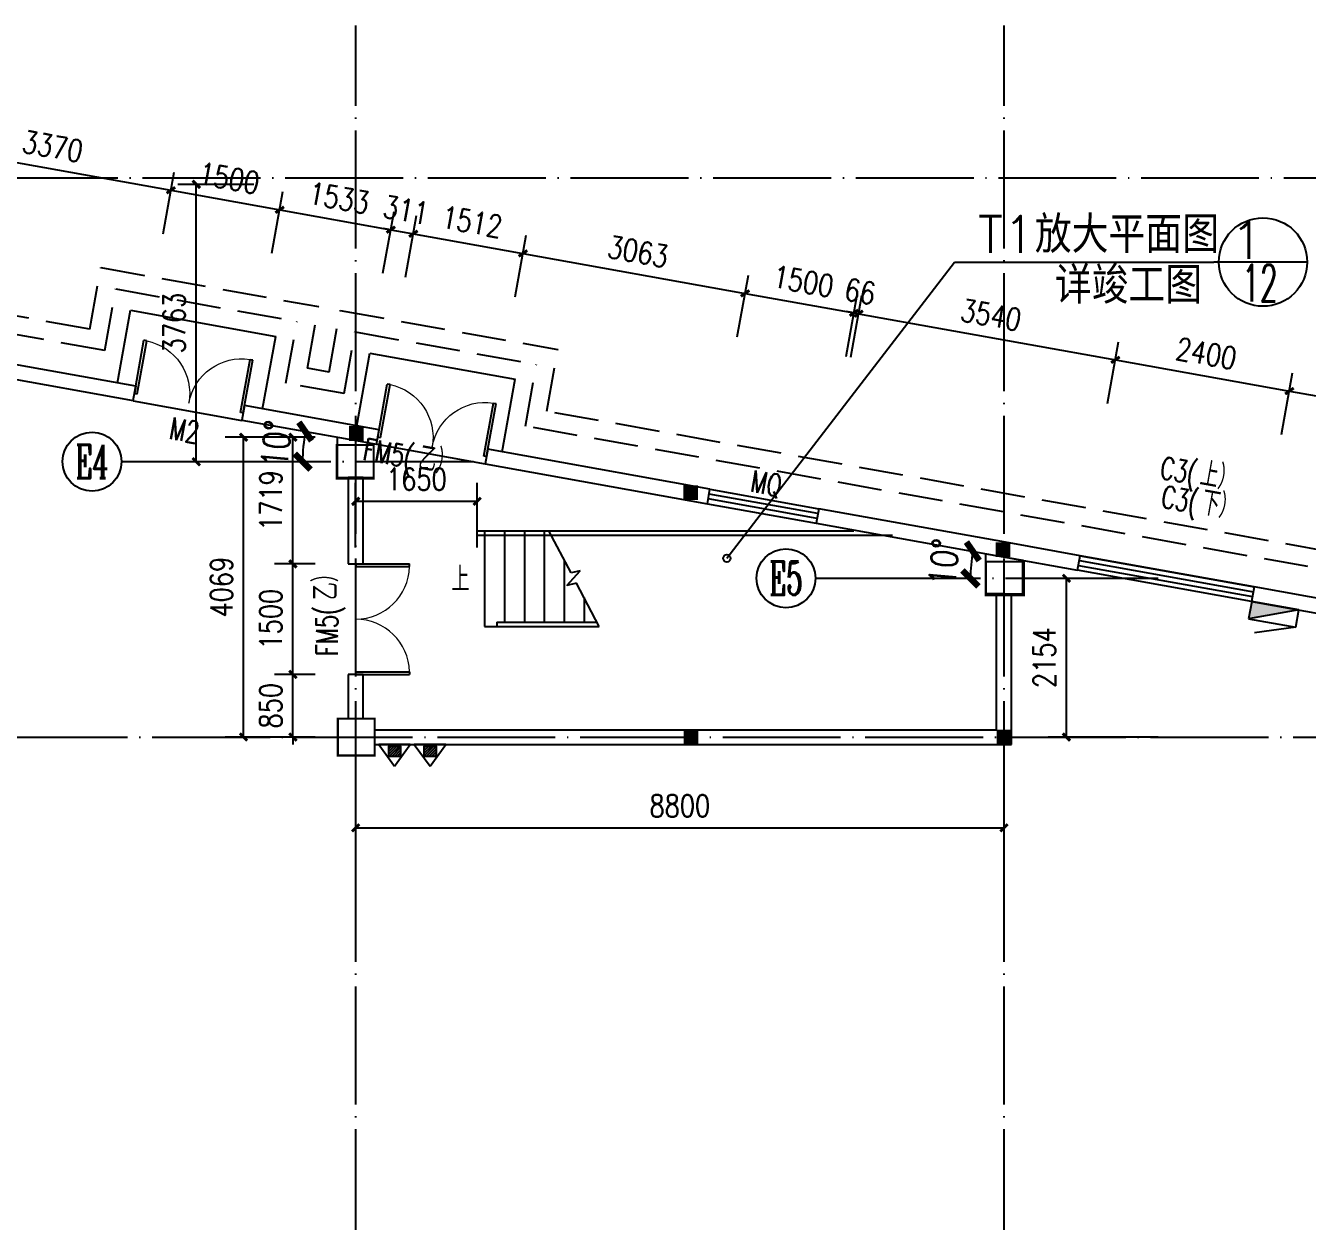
# Model space of a CAD drawing. Header units: millimetres. Extents: x 591771 to 1936534, y -622016 to 355666.
# Drawn here: x 629576 to 646974, y 264110 to 280337 of the extents above; entities that cross this region are included whole.
import ezdxf
from ezdxf.enums import TextEntityAlignment as Align

# ---------------------------------------------------------------- set-up
doc = ezdxf.new("R2010")
doc.units = ezdxf.units.MM
doc.header["$LTSCALE"] = 80
doc.linetypes.add('DASH', pattern=[0.35, 0.25, -0.1])
doc.linetypes.add('DOTE', pattern=[2.42, 2, -0.2, 0.02, -0.2])
for name, color, linetype in [('\\M+5BDA8-\\M+5B3DF\\M+5B4E7', 3, 'Continuous'), ('\\M+5BDA8-\\M+5B4B0', 4, 'Continuous'), ('\\M+5BDA8-\\M+5BCFD\\M+5CDB7', 3, 'Continuous'), ('\\M+5BDA8-\\M+5C2A5\\M+5CCDD', 2, 'Continuous'), ('\\M+5BDA8-\\M+5C3C5', 4, 'Continuous'), ('\\M+5BDA8-\\M+5C3C5\\M+5B4B0\\M+5B1E0\\M+5BAC5', 7, 'Continuous'), ('\\M+5BDA8-\\M+5C7BD-\\M+5D7A9', 31, 'Continuous'), ('\\M+5BDA8-\\M+5D6E1', 17, 'DOTE'), ('\\M+5BDA8-\\M+5D6E1-\\M+5B1EA\\M+5D7A2', 3, 'Continuous'), ('\\M+5C1A2\\M+5C3E6\\M+5CFDF\\M+5CCF51', 7, 'Continuous'), ('\\M+5C1A2\\M+5C3E6\\M+5CFDF\\M+5CCF55', 140, 'Continuous'), ('\\M+5C1A2\\M+5C3E6\\M+5CFF4\\M+5CCF53', 252, 'Continuous'), ('\\M+5C5C5\\M+5CBAE', 1, 'Continuous'), ('EQUIP_\\M+5CFFB\\M+5BBF0\\M+5CBA8', 7, 'Continuous'), ('MHQ', 2, 'Continuous'), ('PUB_TEXT', 7, 'Continuous'), ('WALL', 31, 'Continuous'), ('WINDOW_TEXT', 7, 'Continuous')]:
    doc.layers.add(name, color=color, linetype=linetype)
doc.styles.add('_HZTXT', font='txt.shx', dxfattribs={"width": 0.8, "bigfont": 'hztxt.shx'})
doc.styles.add('A-AXIS-LABEL', font='COMPLEX', dxfattribs={"bigfont": 'GBCBIG'})
doc.styles.add('A-STANDARD', font='SIMPLEX', dxfattribs={"bigfont": 'GBCBIG'})
doc.styles.add('A-WIN-LABEL', font='SIMPLEX', dxfattribs={"bigfont": 'GBCBIG'})
doc.styles.add('DIM_FONT', font='SIMPLEX.shx', dxfattribs={"width": 0.8})
doc.styles.add('ROMANS', font='ROMANS.shx', dxfattribs={"width": 0.8, "bigfont": 'hhztxt.shx'})
doc.dimstyles.new('dim1-150', dxfattribs={"dimscale": 180, "dimtxt": 2, "dimasz": 1.2, "dimexe": 1.2, "dimexo": 1.2, "dimgap": 1, "dimtad": 1, "dimdec": 0, "dimdsep": 46, "dimtxsty": 'ROMANS', "dimblk": 'ARCHTICK', "dimcen": 0, "dimadec": 0, "dimazin": 0, "dimtfac": 0.71, "dimtdec": 0, "dimtix": 1, "dimtmove": 0, "dimatfit": 3, "dimldrblk": 'ARCHTICK', "dimfxl": 0, "dimtolj": 1, "dimtzin": 0, "dimarcsym": 0})
doc.dimstyles.new('DIMN', dxfattribs={"dimtxt": 300, "dimasz": 100, "dimexe": 250, "dimexo": 300, "dimgap": 150, "dimtad": 1, "dimdec": 0, "dimzin": 0, "dimdsep": 46, "dimtxsty": 'DIM_FONT', "dimblk": 'ARCHTICK', "dimcen": 0.09, "dimclrt": 7, "dimazin": 2, "dimtfac": 1, "dimtdec": 0, "dimtix": 1, "dimtmove": 2, "dimatfit": 3, "dimldrblk": 'ARCHTICK', "dimfxl": 0, "dimtolj": 1, "dimtzin": 0, "dimarcsym": 0})

# ---------------------------------------------------------------- blocks, each defined once
blk = doc.blocks.new('_ArchTick')
at = {"color": 0, "linetype": 'ByBlock', "const_width": 0.4}
blk.add_lwpolyline([(-0.5, -0.5), (0.5, 0.5)], dxfattribs=at)
blk = doc.blocks.new('*D20')
at = {"layer": '\\M+5C1A2\\M+5C3E6\\M+5CFDF\\M+5CCF51', "color": 0, "lineweight": -2, "transparency": 16777216}
blk.add_arc((613228, 278183), 5623, 169.8236, 180, dxfattribs=at)
at = {"layer": 'Defpoints', "color": 0, "lineweight": -3, "transparency": 16777216}
for p in [(604190, 279805), (607645, 278847), (604090, 278183), (662318, 278183), (660503, 269697)]:
    blk.add_point(p, dxfattribs=at)
at = {"layer": '\\M+5C1A2\\M+5C3E6\\M+5CFDF\\M+5CCF51', "color": 0, "lineweight": -2, "transparency": 16777216, "xscale": 216, "yscale": 216, "zscale": 216}
for p, rotation in [((607694, 279176), 79.8236399644772), ((607606, 278183), 270)]:
    blk.add_blockref('_ArchTick', p, dxfattribs=dict(at, rotation=rotation))
at = {"layer": '\\M+5C1A2\\M+5C3E6\\M+5CFDF\\M+5CCF51', "color": 0, "lineweight": -2, "transparency": 16777216, "insert": (607261, 278714), "char_height": 360, "attachment_point": 5, "rotation": 84.9118, "style": 'ROMANS'}
blk.add_mtext('\\A1;10%%D', dxfattribs=at)
blk = doc.blocks.new('*D21')
at = {"layer": '\\M+5C1A2\\M+5C3E6\\M+5CFDF\\M+5CCF51', "color": 0, "lineweight": -2, "transparency": 16777216}
blk.add_arc((625444, 276252), 2447, 169.8236, 180, dxfattribs=at)
at = {"layer": 'Defpoints', "color": 0, "lineweight": -3, "transparency": 16777216}
for p in [(615238, 278084), (623015, 276541), (621561, 276252), (625444, 276252), (660507, 269958)]:
    blk.add_point(p, dxfattribs=at)
at = {"layer": '\\M+5C1A2\\M+5C3E6\\M+5CFDF\\M+5CCF51', "color": 0, "lineweight": -2, "transparency": 16777216, "xscale": 216, "yscale": 216, "zscale": 216}
for p, rotation in [((623036, 276684), 79.8236399644773), ((622998, 276252), 270)]:
    blk.add_blockref('_ArchTick', p, dxfattribs=dict(at, rotation=rotation))
at = {"layer": '\\M+5C1A2\\M+5C3E6\\M+5CFDF\\M+5CCF51', "color": 0, "lineweight": -2, "transparency": 16777216, "insert": (622640, 276502), "char_height": 360, "attachment_point": 5, "rotation": 84.9118, "style": 'ROMANS'}
blk.add_mtext('\\A1;10%%D', dxfattribs=at)
blk = doc.blocks.new('*D22')
at = {"layer": '\\M+5C1A2\\M+5C3E6\\M+5CFDF\\M+5CCF51', "color": 0, "lineweight": -2, "transparency": 16777216}
blk.add_line((633200, 274419), (633120, 274419), dxfattribs=at)
blk.add_arc((635655, 274419), 2319, 169.8236, 180, dxfattribs=at)
at = {"layer": 'Defpoints', "color": 0, "lineweight": -3, "transparency": 16777216}
for p in [(615238, 278084), (633352, 274693), (633416, 274419), (635655, 274419), (660507, 269958)]:
    blk.add_point(p, dxfattribs=at)
at = {"layer": '\\M+5C1A2\\M+5C3E6\\M+5CFDF\\M+5CCF51', "color": 0, "lineweight": -2, "transparency": 16777216, "xscale": 216, "yscale": 216, "zscale": 216}
for p, rotation in [((633372, 274829), 79.8236399644773), ((633336, 274419), 270)]:
    blk.add_blockref('_ArchTick', p, dxfattribs=dict(at, rotation=rotation))
at = {"layer": '\\M+5C1A2\\M+5C3E6\\M+5CFDF\\M+5CCF51', "color": 0, "lineweight": -2, "transparency": 16777216, "insert": (632978, 274658), "char_height": 360, "attachment_point": 5, "rotation": 84.9118, "style": 'ROMANS'}
blk.add_mtext('\\A1;10%%D', dxfattribs=at)
blk = doc.blocks.new('*D23')
at = {"layer": '\\M+5C1A2\\M+5C3E6\\M+5CFDF\\M+5CCF51', "color": 0, "lineweight": -2, "transparency": 16777216}
blk.add_arc((653265, 271258), 2329, 169.8236, 180, dxfattribs=at)
at = {"layer": 'Defpoints', "color": 0, "lineweight": -3, "transparency": 16777216}
for p in [(615238, 278084), (650952, 271533), (649917, 271258), (653265, 271258), (660507, 269958)]:
    blk.add_point(p, dxfattribs=at)
at = {"layer": '\\M+5C1A2\\M+5C3E6\\M+5CFDF\\M+5CCF51', "color": 0, "lineweight": -2, "transparency": 16777216, "xscale": 216, "yscale": 216, "zscale": 216}
for p, rotation in [((650973, 271670), 79.8236399644773), ((650936, 271258), 270)]:
    blk.add_blockref('_ArchTick', p, dxfattribs=dict(at, rotation=rotation))
at = {"layer": '\\M+5C1A2\\M+5C3E6\\M+5CFDF\\M+5CCF51', "color": 0, "lineweight": -2, "transparency": 16777216, "insert": (650578, 271497), "char_height": 360, "attachment_point": 5, "rotation": 84.9118, "style": 'ROMANS'}
blk.add_mtext('\\A1;10%%D', dxfattribs=at)
blk = doc.blocks.new('*D24')
at = {"layer": '\\M+5C1A2\\M+5C3E6\\M+5CFDF\\M+5CCF51', "color": 0, "lineweight": -2, "transparency": 16777216}
blk.add_arc((644474, 272836), 2073, 169.8236, 180, dxfattribs=at)
at = {"layer": 'Defpoints', "color": 0, "lineweight": -3, "transparency": 16777216}
for p in [(615238, 278084), (642415, 273081), (642251, 272836), (644474, 272836), (660607, 269940)]:
    blk.add_point(p, dxfattribs=at)
at = {"layer": '\\M+5C1A2\\M+5C3E6\\M+5CFDF\\M+5CCF51', "color": 0, "lineweight": -2, "transparency": 16777216, "xscale": 216, "yscale": 216, "zscale": 216}
for p, rotation in [((642433, 273203), 79.8236399644773), ((642401, 272836), 270)]:
    blk.add_blockref('_ArchTick', p, dxfattribs=dict(at, rotation=rotation))
at = {"layer": '\\M+5C1A2\\M+5C3E6\\M+5CFDF\\M+5CCF51', "color": 0, "lineweight": -2, "transparency": 16777216, "insert": (642042, 273053), "char_height": 360, "attachment_point": 5, "rotation": 84.9118, "style": 'ROMANS'}
blk.add_mtext('\\A1;10%%D', dxfattribs=at)
blk = doc.blocks.new('A$C0A5937B2')
at = {"layer": 'MHQ'}
h = blk.add_hatch(dxfattribs=at)
h.set_pattern_fill('ANSI31', color=256, scale=10, style=0)
h.set_pattern_definition([(45, (9411.13, -1370.382), (-22.45064, 22.45064), [])])
h.paths.add_polyline_path([(363, 204), (162, 204), (162, 27), (363, 27)])
for points in [[(266, 371), (0, 0), (533, 0)], [(162, 204), (363, 204), (363, 27), (162, 27)]]:
    blk.add_lwpolyline(points, close=True, dxfattribs=at)
blk = doc.blocks.new('A$C152640FC')
at = {"layer": 'MHQ', "rotation": 270}
for p in [(0, 1135), (0, 533)]:
    blk.add_blockref('A$C0A5937B2', p, dxfattribs=at)
blk = doc.blocks.new('A$C56224EAA')
at = {"layer": 'MHQ', "xscale": 0.8, "yscale": 0.8, "zscale": 0.8, "rotation": 90}
blk.add_blockref('A$C152640FC', (908, 0), dxfattribs=at)
blk = doc.blocks.new('$TWTSYS$00000508')
for p, q in [((-0.5, 0.5), (0.324, 1.224)), ((-0.5, 0.5), (-0.5, -0.5)), ((-0.5, -0.5), (0.5, 0.5)), ((0.5, 0.5), (-0.5, 0.5)), ((0.5, -0.5), (0.5, 0.5)), ((-0.5, -0.5), (0.5, -0.5))]:
    blk.add_line(p, q)
blk.add_solid([(0.5, -0.5), (0.5, 0.5), (-0.5, -0.5)])
blk = doc.blocks.new('*D186')
at = {"layer": '\\M+5BDA8-\\M+5B3DF\\M+5B4E7', "color": 0, "lineweight": -2, "transparency": 16777216}
for p, q in [((644949, 272836), (643454, 272836)), ((643704, 270682), (643704, 272836)), ((644949, 270682), (643454, 270682))]:
    blk.add_line(p, q, dxfattribs=at)
at = {"layer": 'Defpoints', "color": 0, "transparency": 16777216}
for p in [(643704, 272836), (645249, 272836), (645249, 270682)]:
    blk.add_point(p, dxfattribs=at)
at = {"layer": '\\M+5BDA8-\\M+5B3DF\\M+5B4E7', "color": 0, "lineweight": -2, "transparency": 16777216, "xscale": 100, "yscale": 100, "zscale": 100}
for p, rotation in [((643704, 272836), 90), ((643704, 270682), 270)]:
    blk.add_blockref('_ArchTick', p, dxfattribs=dict(at, rotation=rotation))
at = {"layer": '\\M+5BDA8-\\M+5B3DF\\M+5B4E7', "color": 7, "transparency": 16777216, "insert": (643404, 271759), "char_height": 300, "attachment_point": 5, "rotation": 90, "style": 'DIM_FONT'}
blk.add_mtext('\\A1;2154', dxfattribs=at)
blk = doc.blocks.new('*D187')
at = {"layer": '\\M+5BDA8-\\M+5B3DF\\M+5B4E7', "color": 0, "lineweight": -2, "transparency": 16777216}
for p, q in [((634056, 270382), (634056, 269200)), ((642856, 270382), (642856, 269200)), ((634056, 269450), (642856, 269450))]:
    blk.add_line(p, q, dxfattribs=at)
at = {"layer": 'Defpoints', "color": 0, "transparency": 16777216}
for p in [(634056, 270682), (642856, 270682), (642856, 269450)]:
    blk.add_point(p, dxfattribs=at)
at = {"layer": '\\M+5BDA8-\\M+5B3DF\\M+5B4E7', "color": 0, "lineweight": -2, "transparency": 16777216, "xscale": 100, "yscale": 100, "zscale": 100, "rotation": 180}
blk.add_blockref('_ArchTick', (634056, 269450), dxfattribs=at)
at = {"layer": '\\M+5BDA8-\\M+5B3DF\\M+5B4E7', "color": 0, "lineweight": -2, "transparency": 16777216, "xscale": 100, "yscale": 100, "zscale": 100}
blk.add_blockref('_ArchTick', (642856, 269450), dxfattribs=at)
at = {"layer": '\\M+5BDA8-\\M+5B3DF\\M+5B4E7', "color": 7, "transparency": 16777216, "insert": (638456, 269750), "char_height": 300, "attachment_point": 5, "style": 'DIM_FONT'}
blk.add_mtext('\\A1;8800', dxfattribs=at)
blk = doc.blocks.new('*D254')
at = {"layer": '\\M+5BDA8-\\M+5B3DF\\M+5B4E7', "color": 0, "lineweight": -2, "transparency": 16777216}
for p, q in [((633204, 271532), (633204, 271632)), ((633506, 271532), (632954, 271532)), ((633204, 270682), (633204, 271532)), ((633506, 270682), (632954, 270682)), ((633204, 270682), (633204, 270582))]:
    blk.add_line(p, q, dxfattribs=at)
at = {"layer": 'Defpoints', "color": 0, "transparency": 16777216}
for p in [(633204, 271532), (633806, 271532), (633806, 270682)]:
    blk.add_point(p, dxfattribs=at)
at = {"layer": '\\M+5BDA8-\\M+5B3DF\\M+5B4E7', "color": 0, "lineweight": -2, "transparency": 16777216, "xscale": 100, "yscale": 100, "zscale": 100}
for p, rotation in [((633204, 271532), 270), ((633204, 270682), 90)]:
    blk.add_blockref('_ArchTick', p, dxfattribs=dict(at, rotation=rotation))
at = {"layer": '\\M+5BDA8-\\M+5B3DF\\M+5B4E7', "color": 7, "transparency": 16777216, "insert": (632904, 271107), "char_height": 300, "attachment_point": 5, "rotation": 90, "style": 'DIM_FONT'}
blk.add_mtext('\\A1;850', dxfattribs=at)
blk = doc.blocks.new('*D255')
at = {"layer": '\\M+5BDA8-\\M+5B3DF\\M+5B4E7', "color": 0, "lineweight": -2, "transparency": 16777216}
for p, q in [((633506, 273032), (632954, 273032)), ((633204, 271532), (633204, 273032)), ((633506, 271532), (632954, 271532))]:
    blk.add_line(p, q, dxfattribs=at)
at = {"layer": 'Defpoints', "color": 0, "transparency": 16777216}
for p in [(633204, 273032), (633806, 273032), (633806, 271532)]:
    blk.add_point(p, dxfattribs=at)
at = {"layer": '\\M+5BDA8-\\M+5B3DF\\M+5B4E7', "color": 0, "lineweight": -2, "transparency": 16777216, "xscale": 100, "yscale": 100, "zscale": 100}
for p, rotation in [((633204, 273032), 90), ((633204, 271532), 270)]:
    blk.add_blockref('_ArchTick', p, dxfattribs=dict(at, rotation=rotation))
at = {"layer": '\\M+5BDA8-\\M+5B3DF\\M+5B4E7', "color": 7, "transparency": 16777216, "insert": (632904, 272282), "char_height": 300, "attachment_point": 5, "rotation": 90, "style": 'DIM_FONT'}
blk.add_mtext('\\A1;1500', dxfattribs=at)
blk = doc.blocks.new('*D256')
at = {"layer": '\\M+5BDA8-\\M+5B3DF\\M+5B4E7', "color": 0, "lineweight": -2, "transparency": 16777216}
for p, q in [((633506, 274751), (632954, 274751)), ((633204, 273032), (633204, 274751)), ((633506, 273032), (632954, 273032))]:
    blk.add_line(p, q, dxfattribs=at)
at = {"layer": 'Defpoints', "color": 0, "transparency": 16777216}
for p in [(633204, 274751), (633806, 274751), (633806, 273032)]:
    blk.add_point(p, dxfattribs=at)
at = {"layer": '\\M+5BDA8-\\M+5B3DF\\M+5B4E7', "color": 0, "lineweight": -2, "transparency": 16777216, "xscale": 100, "yscale": 100, "zscale": 100}
for p, rotation in [((633204, 274751), 90), ((633204, 273032), 270)]:
    blk.add_blockref('_ArchTick', p, dxfattribs=dict(at, rotation=rotation))
at = {"layer": '\\M+5BDA8-\\M+5B3DF\\M+5B4E7', "color": 7, "transparency": 16777216, "insert": (632904, 273892), "char_height": 300, "attachment_point": 5, "rotation": 90, "style": 'DIM_FONT'}
blk.add_mtext('\\A1;1719', dxfattribs=at)
blk = doc.blocks.new('*D257')
at = {"layer": '\\M+5BDA8-\\M+5B3DF\\M+5B4E7', "color": 0, "lineweight": -2, "transparency": 16777216}
for p, q in [((633506, 274751), (632284, 274751)), ((632534, 270682), (632534, 274751)), ((633506, 270682), (632284, 270682))]:
    blk.add_line(p, q, dxfattribs=at)
at = {"layer": 'Defpoints', "color": 0, "transparency": 16777216}
for p in [(632534, 274751), (633806, 274751), (633806, 270682)]:
    blk.add_point(p, dxfattribs=at)
at = {"layer": '\\M+5BDA8-\\M+5B3DF\\M+5B4E7', "color": 0, "lineweight": -2, "transparency": 16777216, "xscale": 100, "yscale": 100, "zscale": 100}
for p, rotation in [((632534, 274751), 90), ((632534, 270682), 270)]:
    blk.add_blockref('_ArchTick', p, dxfattribs=dict(at, rotation=rotation))
at = {"layer": '\\M+5BDA8-\\M+5B3DF\\M+5B4E7', "color": 7, "transparency": 16777216, "insert": (632234, 272717), "char_height": 300, "attachment_point": 5, "rotation": 90, "style": 'DIM_FONT'}
blk.add_mtext('\\A1;4069', dxfattribs=at)
blk = doc.blocks.new('*D267')
at = {"layer": '\\M+5BDA8-\\M+5B3DF\\M+5B4E7', "color": 0, "lineweight": -2, "transparency": 16777216}
for p, q in [((634056, 273256), (634056, 274132)), ((635706, 273256), (635706, 274132)), ((634056, 273882), (635706, 273882))]:
    blk.add_line(p, q, dxfattribs=at)
at = {"layer": 'Defpoints', "color": 0, "transparency": 16777216}
for p in [(635706, 273882), (634056, 272956), (635706, 272956)]:
    blk.add_point(p, dxfattribs=at)
at = {"layer": '\\M+5BDA8-\\M+5B3DF\\M+5B4E7', "color": 0, "lineweight": -2, "transparency": 16777216, "xscale": 100, "yscale": 100, "zscale": 100, "rotation": 180}
blk.add_blockref('_ArchTick', (634056, 273882), dxfattribs=at)
at = {"layer": '\\M+5BDA8-\\M+5B3DF\\M+5B4E7', "color": 0, "lineweight": -2, "transparency": 16777216, "xscale": 100, "yscale": 100, "zscale": 100}
blk.add_blockref('_ArchTick', (635706, 273882), dxfattribs=at)
at = {"layer": '\\M+5BDA8-\\M+5B3DF\\M+5B4E7', "color": 7, "transparency": 16777216, "insert": (634881, 274182), "char_height": 300, "attachment_point": 5, "style": 'DIM_FONT'}
blk.add_mtext('\\A1;1650', dxfattribs=at)
blk = doc.blocks.new('*D321')
at = {"layer": '\\M+5BDA8-\\M+5B3DF\\M+5B4E7', "color": 0, "lineweight": -2, "transparency": 16777216}
for p, q in [((628125, 278108), (628275, 278945)), ((628231, 278699), (631548, 278103)), ((631442, 277513), (631592, 278350))]:
    blk.add_line(p, q, dxfattribs=at)
at = {"layer": 'Defpoints', "color": 0, "transparency": 16777216}
for p in [(631548, 278103), (628072, 277813), (631389, 277217)]:
    blk.add_point(p, dxfattribs=at)
at = {"layer": '\\M+5BDA8-\\M+5B3DF\\M+5B4E7', "color": 0, "lineweight": -2, "transparency": 16777216, "xscale": 100, "yscale": 100, "zscale": 100}
for p, rotation in [((628231, 278699), 169.8237537539226), ((631548, 278103), 349.8237537539226)]:
    blk.add_blockref('_ArchTick', p, dxfattribs=dict(at, rotation=rotation))
at = {"layer": '\\M+5BDA8-\\M+5B3DF\\M+5B4E7', "color": 7, "transparency": 16777216, "insert": (629943, 278697), "char_height": 300, "attachment_point": 5, "rotation": 349.8238, "style": 'DIM_FONT'}
blk.add_mtext('\\A1;3370', dxfattribs=at)
blk = doc.blocks.new('*D322')
at = {"layer": '\\M+5BDA8-\\M+5B3DF\\M+5B4E7', "color": 0, "lineweight": -2, "transparency": 16777216}
for p, q in [((631442, 277513), (631592, 278350)), ((631548, 278103), (633025, 277838)), ((632919, 277248), (633069, 278085))]:
    blk.add_line(p, q, dxfattribs=at)
at = {"layer": 'Defpoints', "color": 0, "transparency": 16777216}
for p in [(633025, 277838), (631389, 277217), (632866, 276952)]:
    blk.add_point(p, dxfattribs=at)
at = {"layer": '\\M+5BDA8-\\M+5B3DF\\M+5B4E7', "color": 0, "lineweight": -2, "transparency": 16777216, "xscale": 100, "yscale": 100, "zscale": 100}
for p, rotation in [((631548, 278103), 169.8237537539235), ((633025, 277838), 349.8237537539235)]:
    blk.add_blockref('_ArchTick', p, dxfattribs=dict(at, rotation=rotation))
at = {"layer": '\\M+5BDA8-\\M+5B3DF\\M+5B4E7', "color": 7, "transparency": 16777216, "insert": (632339, 278266), "char_height": 300, "attachment_point": 5, "rotation": 349.8238, "style": 'DIM_FONT'}
blk.add_mtext('\\A1;1500', dxfattribs=at)
blk = doc.blocks.new('*D323')
at = {"layer": '\\M+5BDA8-\\M+5B3DF\\M+5B4E7', "color": 0, "lineweight": -2, "transparency": 16777216}
for p, q in [((632919, 277248), (633069, 278085)), ((633025, 277838), (634533, 277568)), ((634427, 276977), (634577, 277814))]:
    blk.add_line(p, q, dxfattribs=at)
at = {"layer": 'Defpoints', "color": 0, "transparency": 16777216}
for p in [(634533, 277568), (632866, 276952), (634374, 276681)]:
    blk.add_point(p, dxfattribs=at)
at = {"layer": '\\M+5BDA8-\\M+5B3DF\\M+5B4E7', "color": 0, "lineweight": -2, "transparency": 16777216, "xscale": 100, "yscale": 100, "zscale": 100}
for p, rotation in [((633025, 277838), 169.8237537539221), ((634533, 277568), 349.8237537539222)]:
    blk.add_blockref('_ArchTick', p, dxfattribs=dict(at, rotation=rotation))
at = {"layer": '\\M+5BDA8-\\M+5B3DF\\M+5B4E7', "color": 7, "transparency": 16777216, "insert": (633832, 277998), "char_height": 300, "attachment_point": 5, "rotation": 349.8238, "style": 'DIM_FONT'}
blk.add_mtext('\\A1;1533', dxfattribs=at)
blk = doc.blocks.new('*D324')
at = {"layer": '\\M+5BDA8-\\M+5B3DF\\M+5B4E7', "color": 0, "lineweight": -2, "transparency": 16777216}
for p, q in [((634427, 276977), (634577, 277814)), ((634733, 276922), (634884, 277759)), ((634533, 277568), (634435, 277585)), ((634533, 277568), (634839, 277513)), ((634839, 277513), (634938, 277495))]:
    blk.add_line(p, q, dxfattribs=at)
at = {"layer": 'Defpoints', "color": 0, "transparency": 16777216}
for p in [(634839, 277513), (634374, 276681), (634680, 276627)]:
    blk.add_point(p, dxfattribs=at)
at = {"layer": '\\M+5BDA8-\\M+5B3DF\\M+5B4E7', "color": 0, "lineweight": -2, "transparency": 16777216, "xscale": 100, "yscale": 100, "zscale": 100}
for p, rotation in [((634533, 277568), 349.8237537539192), ((634839, 277513), 169.8237537539192)]:
    blk.add_blockref('_ArchTick', p, dxfattribs=dict(at, rotation=rotation))
at = {"layer": '\\M+5BDA8-\\M+5B3DF\\M+5B4E7', "color": 7, "transparency": 16777216, "insert": (634739, 277835), "char_height": 300, "attachment_point": 5, "rotation": 349.8238, "style": 'DIM_FONT'}
blk.add_mtext('\\A1;311', dxfattribs=at)
blk = doc.blocks.new('*D325')
at = {"layer": '\\M+5BDA8-\\M+5B3DF\\M+5B4E7', "color": 0, "lineweight": -2, "transparency": 16777216}
for p, q in [((634733, 276922), (634884, 277759)), ((634839, 277513), (636327, 277246)), ((636221, 276655), (636372, 277492))]:
    blk.add_line(p, q, dxfattribs=at)
at = {"layer": 'Defpoints', "color": 0, "transparency": 16777216}
for p in [(636327, 277246), (634680, 276627), (636168, 276359)]:
    blk.add_point(p, dxfattribs=at)
at = {"layer": '\\M+5BDA8-\\M+5B3DF\\M+5B4E7', "color": 0, "lineweight": -2, "transparency": 16777216, "xscale": 100, "yscale": 100, "zscale": 100}
for p, rotation in [((634839, 277513), 169.8237537539221), ((636327, 277246), 349.8237537539221)]:
    blk.add_blockref('_ArchTick', p, dxfattribs=dict(at, rotation=rotation))
at = {"layer": '\\M+5BDA8-\\M+5B3DF\\M+5B4E7', "color": 7, "transparency": 16777216, "insert": (635636, 277674), "char_height": 300, "attachment_point": 5, "rotation": 349.8238, "style": 'DIM_FONT'}
blk.add_mtext('\\A1;1512', dxfattribs=at)
blk = doc.blocks.new('*D326')
at = {"layer": '\\M+5BDA8-\\M+5B3DF\\M+5B4E7', "color": 0, "lineweight": -2, "transparency": 16777216}
for p, q in [((636221, 276655), (636372, 277492)), ((636327, 277246), (639342, 276704)), ((639236, 276114), (639386, 276951))]:
    blk.add_line(p, q, dxfattribs=at)
at = {"layer": 'Defpoints', "color": 0, "transparency": 16777216}
for p in [(639342, 276704), (636168, 276359), (639183, 275818)]:
    blk.add_point(p, dxfattribs=at)
at = {"layer": '\\M+5BDA8-\\M+5B3DF\\M+5B4E7', "color": 0, "lineweight": -2, "transparency": 16777216, "xscale": 100, "yscale": 100, "zscale": 100}
for p, rotation in [((636327, 277246), 169.8237537539221), ((639342, 276704), 349.8237537539221)]:
    blk.add_blockref('_ArchTick', p, dxfattribs=dict(at, rotation=rotation))
at = {"layer": '\\M+5BDA8-\\M+5B3DF\\M+5B4E7', "color": 7, "transparency": 16777216, "insert": (637888, 277270), "char_height": 300, "attachment_point": 5, "rotation": 349.8238, "style": 'DIM_FONT'}
blk.add_mtext('\\A1;3063', dxfattribs=at)
blk = doc.blocks.new('*D327')
at = {"layer": '\\M+5BDA8-\\M+5B3DF\\M+5B4E7', "color": 0, "lineweight": -2, "transparency": 16777216}
for p, q in [((639236, 276114), (639386, 276951)), ((639342, 276704), (640819, 276439)), ((640713, 275849), (640863, 276686))]:
    blk.add_line(p, q, dxfattribs=at)
at = {"layer": 'Defpoints', "color": 0, "transparency": 16777216}
for p in [(640819, 276439), (639183, 275818), (640660, 275553)]:
    blk.add_point(p, dxfattribs=at)
at = {"layer": '\\M+5BDA8-\\M+5B3DF\\M+5B4E7', "color": 0, "lineweight": -2, "transparency": 16777216, "xscale": 100, "yscale": 100, "zscale": 100}
for p, rotation in [((639342, 276704), 169.8237537539233), ((640819, 276439), 349.8237537539233)]:
    blk.add_blockref('_ArchTick', p, dxfattribs=dict(at, rotation=rotation))
at = {"layer": '\\M+5BDA8-\\M+5B3DF\\M+5B4E7', "color": 7, "transparency": 16777216, "insert": (640133, 276867), "char_height": 300, "attachment_point": 5, "rotation": 349.8238, "style": 'DIM_FONT'}
blk.add_mtext('\\A1;1500', dxfattribs=at)
blk = doc.blocks.new('*D328')
at = {"layer": '\\M+5BDA8-\\M+5B3DF\\M+5B4E7', "color": 0, "lineweight": -2, "transparency": 16777216}
for p, q in [((640713, 275849), (640863, 276686)), ((640777, 275837), (640927, 276674)), ((640819, 276439), (640720, 276457)), ((640819, 276439), (640883, 276428)), ((640883, 276428), (640982, 276410))]:
    blk.add_line(p, q, dxfattribs=at)
at = {"layer": 'Defpoints', "color": 0, "transparency": 16777216}
for p in [(640883, 276428), (640660, 275553), (640724, 275542)]:
    blk.add_point(p, dxfattribs=at)
at = {"layer": '\\M+5BDA8-\\M+5B3DF\\M+5B4E7', "color": 0, "lineweight": -2, "transparency": 16777216, "xscale": 100, "yscale": 100, "zscale": 100}
for p, rotation in [((640819, 276439), 349.8237537539262), ((640883, 276428), 169.8237537539262)]:
    blk.add_blockref('_ArchTick', p, dxfattribs=dict(at, rotation=rotation))
at = {"layer": '\\M+5BDA8-\\M+5B3DF\\M+5B4E7', "color": 7, "transparency": 16777216, "insert": (640904, 276729), "char_height": 300, "attachment_point": 5, "rotation": 349.8238, "style": 'DIM_FONT'}
blk.add_mtext('\\A1;66', dxfattribs=at)
blk = doc.blocks.new('*D329')
at = {"layer": '\\M+5BDA8-\\M+5B3DF\\M+5B4E7', "color": 0, "lineweight": -2, "transparency": 16777216}
for p, q in [((640777, 275837), (640927, 276674)), ((640883, 276428), (644368, 275802)), ((644262, 275211), (644412, 276048))]:
    blk.add_line(p, q, dxfattribs=at)
at = {"layer": 'Defpoints', "color": 0, "transparency": 16777216}
for p in [(644368, 275802), (640724, 275542), (644209, 274916)]:
    blk.add_point(p, dxfattribs=at)
at = {"layer": '\\M+5BDA8-\\M+5B3DF\\M+5B4E7', "color": 0, "lineweight": -2, "transparency": 16777216, "xscale": 100, "yscale": 100, "zscale": 100}
for p, rotation in [((640883, 276428), 169.823753753922), ((644368, 275802), 349.823753753922)]:
    blk.add_blockref('_ArchTick', p, dxfattribs=dict(at, rotation=rotation))
at = {"layer": '\\M+5BDA8-\\M+5B3DF\\M+5B4E7', "color": 7, "transparency": 16777216, "insert": (642679, 276410), "char_height": 300, "attachment_point": 5, "rotation": 349.8238, "style": 'DIM_FONT'}
blk.add_mtext('\\A1;3540', dxfattribs=at)
blk = doc.blocks.new('*D330')
at = {"layer": '\\M+5BDA8-\\M+5B3DF\\M+5B4E7', "color": 0, "lineweight": -2, "transparency": 16777216}
for p, q in [((644262, 275211), (644412, 276048)), ((644368, 275802), (646730, 275378)), ((646624, 274787), (646774, 275624))]:
    blk.add_line(p, q, dxfattribs=at)
at = {"layer": 'Defpoints', "color": 0, "transparency": 16777216}
for p in [(646730, 275378), (644209, 274916), (646571, 274492)]:
    blk.add_point(p, dxfattribs=at)
at = {"layer": '\\M+5BDA8-\\M+5B3DF\\M+5B4E7', "color": 0, "lineweight": -2, "transparency": 16777216, "xscale": 100, "yscale": 100, "zscale": 100}
for p, rotation in [((644368, 275802), 169.8237537539224), ((646730, 275378), 349.8237537539225)]:
    blk.add_blockref('_ArchTick', p, dxfattribs=dict(at, rotation=rotation))
at = {"layer": '\\M+5BDA8-\\M+5B3DF\\M+5B4E7', "color": 7, "transparency": 16777216, "insert": (645602, 275886), "char_height": 300, "attachment_point": 5, "rotation": 349.8238, "style": 'DIM_FONT'}
blk.add_mtext('\\A1;2400', dxfattribs=at)
blk = doc.blocks.new('*D331')
at = {"layer": '\\M+5BDA8-\\M+5B3DF\\M+5B4E7', "color": 0, "lineweight": -2, "transparency": 16777216}
for p, q in [((646624, 274787), (646774, 275624)), ((646730, 275378), (648768, 275013)), ((648662, 274422), (648812, 275259))]:
    blk.add_line(p, q, dxfattribs=at)
at = {"layer": 'Defpoints', "color": 0, "transparency": 16777216}
for p in [(648768, 275013), (646571, 274492), (648609, 274126)]:
    blk.add_point(p, dxfattribs=at)
at = {"layer": '\\M+5BDA8-\\M+5B3DF\\M+5B4E7', "color": 0, "lineweight": -2, "transparency": 16777216, "xscale": 100, "yscale": 100, "zscale": 100}
for p, rotation in [((646730, 275378), 169.8237537539225), ((648768, 275013), 349.8237537539225)]:
    blk.add_blockref('_ArchTick', p, dxfattribs=dict(at, rotation=rotation))
at = {"layer": '\\M+5BDA8-\\M+5B3DF\\M+5B4E7', "color": 7, "transparency": 16777216, "insert": (647802, 275491), "char_height": 300, "attachment_point": 5, "rotation": 349.8238, "style": 'DIM_FONT'}
blk.add_mtext('\\A1;2070', dxfattribs=at)
blk = doc.blocks.new('*D548')
at = {"layer": '\\M+5BDA8-\\M+5B3DF\\M+5B4E7', "color": 0, "lineweight": -2, "transparency": 16777216}
for p, q in [((632675, 278183), (631643, 278183)), ((631893, 274419), (631893, 278183)), ((632675, 274419), (631643, 274419))]:
    blk.add_line(p, q, dxfattribs=at)
at = {"layer": 'Defpoints', "color": 0, "transparency": 16777216}
for p in [(631893, 278183), (632975, 278183), (632975, 274419)]:
    blk.add_point(p, dxfattribs=at)
at = {"layer": '\\M+5BDA8-\\M+5B3DF\\M+5B4E7', "color": 0, "lineweight": -2, "transparency": 16777216, "xscale": 100, "yscale": 100, "zscale": 100}
for p, rotation in [((631893, 278183), 90), ((631893, 274419), 270)]:
    blk.add_blockref('_ArchTick', p, dxfattribs=dict(at, rotation=rotation))
at = {"layer": '\\M+5BDA8-\\M+5B3DF\\M+5B4E7', "color": 7, "transparency": 16777216, "insert": (631593, 276301), "char_height": 300, "attachment_point": 5, "rotation": 90, "style": 'DIM_FONT'}
blk.add_mtext('\\A1;3763', dxfattribs=at)
blk = doc.blocks.new('\\M+5B6FE\\M+5CEAC\\M+5C3C5\\M+5BFE2$\\M+5CFB5\\M+5CDB3\\M+5CDBC\\M+5BFE2$00000108')
for p, q in [((-0.5, 0), (-0.5, 0.4875)), ((-0.475, 0.4875), (-0.5, 0.4875)), ((-0.475, 0), (-0.475, 0.4875)), ((0.475, 0), (0.475, 0.4875)), ((0.475, 0.4875), (0.5, 0.4875)), ((0.5, 0), (0.5, 0.4875)), ((-0.5, 0), (-0.475, 0)), ((0.5, 0), (0.475, 0))]:
    blk.add_line(p, q)
at = {"lineweight": 13}
for centre, start, end in [((-0.4875, 0), 0, 88.53072), ((0.4875, 0), 91.46928, 180)]:
    blk.add_arc(centre, 0.4875, start, end, dxfattribs=at)
blk = doc.blocks.new('\\M+5B6FE\\M+5CEAC\\M+5B4B0\\M+5BFE2$\\M+5CFB5\\M+5CDB3\\M+5CDBC\\M+5BFE2$00000001')
at = {"color": 0}
for points in [[(-0.5, 0.5), (-0.5, -0.5)], [(-0.5, 0.5), (0.5, 0.5)], [(0.5, -0.5), (0.5, 0.5)], [(0.5, 0.1667), (-0.5, 0.1667)], [(0.5, -0.1667), (-0.5, -0.1667)], [(-0.5, -0.5), (0.5, -0.5)]]:
    blk.add_lwpolyline(points, dxfattribs=at)

msp = doc.modelspace()

# ---------------------------------------------------------------- hatches: boundary and pattern name
at = {"layer": '\\M+5C1A2\\M+5C3E6\\M+5CFF4\\M+5CCF53'}
for points in [[(633965.3, 274702.3), (634165.3, 274702.3), (634165.3, 274902.3), (633965.3, 274902.3)], [(638503.7, 273899.7), (638703.7, 273899.7), (638703.7, 274099.7), (638503.7, 274099.7)], [(642743.3, 273124.1), (642943.3, 273124.1), (642943.3, 273324.1), (642743.3, 273324.1)], [(638506.2, 270583.2), (638706.2, 270583.2), (638706.2, 270783.2), (638506.2, 270783.2)], [(642757.6, 270581.7), (642957.6, 270581.7), (642957.6, 270781.7), (642757.6, 270781.7)]]:
    msp.add_hatch(color=256, dxfattribs=at).paths.add_polyline_path(points)

# ---------------------------------------------------------------- linework, layer by layer
at = {"layer": '\\M+5BDA8-\\M+5B3DF\\M+5B4E7'}
for p, q in [((639095.3, 273108.2), (642183.1, 277128.1)), ((642183.1, 277128.1), (645704.8, 277128.1)), ((646971.5, 277128.1), (645704.8, 277128.1)), ((631893.3, 274419.2), (630884.4, 274419.2)), ((641311.4, 272836.2), (640302.5, 272836.2))]:
    msp.add_line(p, q, dxfattribs=at)
for centre, radius in [((646371.5, 277128.1), 600), ((639095.3, 273108.2), 50)]:
    msp.add_circle(centre, radius, dxfattribs=at)
at = {"layer": '\\M+5BDA8-\\M+5BCFD\\M+5CDB7'}
msp.add_lwpolyline([(635671.2, 272832.4, 0, 0, 0), (636586.2, 272832.4, 80, 0, 0), (636886.2, 272832.4, 0, 0, 0)], format="xyseb", dxfattribs=at)
at = {"layer": '\\M+5BDA8-\\M+5C2A5\\M+5CCDD'}
for p, q in [((635806.2, 273482.4), (636680, 273482.4)), ((635806.2, 273482.4), (635806.2, 272182.4)), ((636076.2, 273482.4), (636076.2, 272242.4)), ((636346.2, 273482.4), (636346.2, 272242.4)), ((636616.2, 273482.4), (636616.2, 272242.4)), ((636979.4, 272912), (636680, 273482.4)), ((636886.2, 273089.7), (636886.2, 272242.4)), ((636921.9, 272740.9), (637103, 272939.8)), ((637103, 272939.8), (636979.4, 272912)), ((637053.7, 272770.6), (636921.9, 272740.9)), ((637362.3, 272182.4), (637053.7, 272770.6)), ((637156.2, 272575.2), (637156.2, 272242.4)), ((635806.2, 272182.4), (635971.2, 272182.4)), ((635971.2, 272242.4), (637330.8, 272242.4)), ((635971.2, 272242.4), (635971.2, 272182.4)), ((635971.2, 272182.4), (637362.3, 272182.4)), ((635971.2, 272182.4), (637362.3, 272182.4))]:
    msp.add_line(p, q, dxfattribs=at)
at = {"layer": '\\M+5BDA8-\\M+5C7BD-\\M+5D7A9'}
for p, q in [((631071.1, 275445.3), (627753.7, 276040.8)), ((627718.4, 275843.9), (631035.7, 275248.4)), ((631035.7, 275248.4), (631071.1, 275445.3)), ((632547.5, 275180.3), (632512.1, 274983.4)), ((634073.8, 274906.3), (632547.5, 275180.3)), ((632512.1, 274983.4), (634038.5, 274709.4)), ((634373.8, 274852.4), (634073.8, 274906.3)), ((634038.5, 274709.4), (634338.5, 274655.6)), ((634338.5, 274655.6), (634373.8, 274852.4)), ((635850.2, 274587.4), (635814.9, 274390.6)), ((638865.1, 274046.2), (635850.2, 274587.4)), ((635814.9, 274390.6), (638829.8, 273849.4)), ((633956.2, 274206.3), (633956.2, 273032.4)), ((634156.2, 274206.3), (633956.2, 274206.3)), ((634156.2, 273032.4), (634156.2, 274206.3)), ((638829.8, 273849.4), (638865.1, 274046.2)), ((640341.5, 273781.2), (640306.2, 273584.4)), ((642878.3, 273325.9), (640341.5, 273781.2)), ((640306.2, 273584.4), (642842.9, 273129)), ((643890.8, 273144.1), (642878.3, 273325.9)), ((643855.4, 272947.3), (643890.8, 273144.1)), ((643855.4, 272947.3), (643890.8, 273144.1)), ((643890.8, 273144.1), (646253, 272720.1)), ((633956.2, 273032.4), (634156.2, 273032.4)), ((642842.9, 273129), (643855.4, 272947.3)), ((646217.7, 272523.2), (643855.4, 272947.3)), ((646253, 272720.1), (646217.7, 272523.2)), ((646253, 272720.1), (646217.7, 272523.2)), ((648290.6, 272354.4), (646253, 272720.1)), ((642756.2, 270782.4), (642756.2, 272609.4)), ((642756.2, 272609.4), (642956.2, 272609.4)), ((642956.2, 270582.4), (642956.2, 272609.4)), ((646217.7, 272523.2), (648255.2, 272157.5)), ((634156.2, 271532.4), (633956.2, 271532.4)), ((633956.2, 271532.4), (633956.2, 270932.4)), ((634156.2, 270932.4), (634156.2, 271532.4)), ((633956.2, 270932.4), (634156.2, 270932.4)), ((634313.7, 270782.4), (642756.2, 270782.4)), ((634313.7, 270782.4), (634313.7, 270582.4)), ((634313.7, 270582.4), (642956.2, 270582.4))]:
    msp.add_line(p, q, dxfattribs=at)
at = {"layer": '\\M+5BDA8-\\M+5D6E1', "ltscale": 10}
for p, q in [((634056.2, 242464.8), (634056.2, 280337)), ((642856.2, 242464.8), (642856.2, 280337)), ((604060.4, 278272.7), (662288.7, 278272.7)), ((635655.1, 274419.2), (631893.3, 274419.2)), ((644474.3, 272836.2), (641311.4, 272836.2)), ((604189.6, 270682.4), (662117.9, 270682.4))]:
    msp.add_line(p, q, dxfattribs=at)
at = {"layer": '\\M+5BDA8-\\M+5D6E1-\\M+5B1EA\\M+5D7A2'}
for centre in [(630478.5, 274421.2), (639896.5, 272838.1)]:
    msp.add_circle(centre, 400, dxfattribs=at)
at = {"layer": '\\M+5C1A2\\M+5C3E6\\M+5CFDF\\M+5CCF51'}
msp.add_line((634338.5, 274655.6), (635814.9, 274390.6), dxfattribs=at)
at = {"layer": '\\M+5C1A2\\M+5C3E6\\M+5CFDF\\M+5CCF55'}
for p, q in [((630825, 275489.5), (631001.7, 276473.7)), ((631001.7, 276473.7), (632970.2, 276120.4)), ((632793.5, 275136.1), (632970.2, 276120.4)), ((634073.8, 274906.3), (634250.5, 275890.5)), ((634250.5, 275890.5), (636219.1, 275537.2)), ((636042.4, 274552.9), (636219.1, 275537.2)), ((631034.9, 275244.1), (632511.4, 274979.1)), ((635706.2, 273422.4), (635706.2, 273482.4)), ((635706.2, 273482.4), (640819.6, 273482.4)), ((635706.2, 273422.4), (641340.5, 273422.4))]:
    msp.add_line(p, q, dxfattribs=at)
at = {"layer": '\\M+5C1A2\\M+5C3E6\\M+5CFF4\\M+5CCF53'}
for p, q in [((631071.1, 275445.3), (631053.4, 275346.9)), ((633806.2, 274751.1), (633806.2, 274206.3)), ((633806.2, 274206.3), (634306.2, 274206.3)), ((642610.6, 272627.5), (642610.6, 273170.7)), ((642610.6, 273170.7), (643110.6, 273081)), ((643110.6, 272627.5), (643110.6, 273081)), ((642860.6, 272627.5), (642610.6, 272627.5)), ((642860.6, 272627.5), (643110.6, 272627.5))]:
    msp.add_line(p, q, dxfattribs=at)
at = {"layer": '\\M+5C1A2\\M+5C3E6\\M+5CFF4\\M+5CCF53', "const_width": 30}
for points in [[(634300.4, 274646.8), (634300.4, 274191.7), (633800.4, 274191.7), (633800.4, 274646.8), (634300.4, 274646.8)], [(643125.6, 272609.4), (643125.6, 273062.9), (642610.6, 273062.9), (642610.6, 272609.4), (643125.6, 272609.4)], [(633813.7, 270932.4), (634313.7, 270932.4), (634313.7, 270432.4), (633813.7, 270432.4), (633813.7, 270932.4)]]:
    msp.add_lwpolyline(points, dxfattribs=at)
at = {"layer": '\\M+5C5C5\\M+5CBAE', "linetype": 'DASH', "ltscale": 30}
for p, q in [((630447.7, 276217.6), (615325.1, 278932.1)), ((630649.6, 275927.3), (615298.6, 278682.9)), ((630447.7, 276217.6), (630597.9, 277054.2)), ((630597.9, 277054.2), (633550.7, 276524.2)), ((630649.6, 275927.3), (630799.8, 276764)), ((630799.8, 276764), (633260.4, 276322.3)), ((633400.5, 275687.5), (633550.7, 276524.2)), ((633696.5, 275634.4), (633846.7, 276471)), ((633846.7, 276471), (636799.5, 275941)), ((633110.3, 275485.6), (633260.4, 276322.3)), ((633898.4, 275344.2), (634048.6, 276180.8)), ((634048.6, 276180.8), (636509.3, 275739.1)), ((636649.4, 275104.4), (636799.5, 275941)), ((633696.5, 275634.4), (633400.5, 275687.5)), ((636359.1, 274902.5), (636509.3, 275739.1)), ((633898.4, 275344.2), (633110.3, 275485.6)), ((656367.1, 271565), (636649.4, 275104.4)), ((656076.8, 271363.1), (636359.1, 274902.5))]:
    msp.add_line(p, q, dxfattribs=at)
at = {"layer": 'WALL'}
for p, q in [((634321.4, 274627.3), (634321.4, 274627.3)), ((642672, 273306.3), (642672, 273306.3)), ((643131.8, 273026), (643131.8, 273026))]:
    msp.add_line(p, q, dxfattribs=at)

# ---------------------------------------------------------------- block references
at = {"layer": '\\M+5BDA8-\\M+5B4B0'}
ref = msp.add_blockref('\\M+5B6FE\\M+5CEAC\\M+5B4B0\\M+5BFE2$\\M+5CFB5\\M+5CDB3\\M+5CDBC\\M+5BFE2$00000001', (639585.6, 273815.3), dxfattribs=dict(at, xscale=1500, yscale=-200, zscale=200, rotation=349.823639964478))
ref.add_attrib('A', 'MQ', (639401.6, 274015.1), dxfattribs={"layer": '\\M+5BDA8-\\M+5C3C5\\M+5B4B0\\M+5B1E0\\M+5BAC5', "height": 297.5, "rotation": 349.82364, "style": 'A-WIN-LABEL', "width": 0.705882})
at = {"layer": '\\M+5BDA8-\\M+5B4B0', "xscale": -2400, "yscale": 200, "zscale": 200, "rotation": 349.8236399644778}
msp.add_blockref('\\M+5B6FE\\M+5CEAC\\M+5B4B0\\M+5BFE2$\\M+5CFB5\\M+5CDB3\\M+5CDBC\\M+5BFE2$00000001', (645054.2, 272833.7), dxfattribs=at)
msp.add_blockref('\\M+5B6FE\\M+5CEAC\\M+5B4B0\\M+5BFE2$\\M+5CFB5\\M+5CDB3\\M+5CDBC\\M+5BFE2$00000001', (645054.2, 272833.7), dxfattribs=at)
at = {"layer": '\\M+5BDA8-\\M+5C3C5'}
ref = msp.add_blockref('\\M+5B6FE\\M+5CEAC\\M+5C3C5\\M+5BFE2$\\M+5CFB5\\M+5CDB3\\M+5CDBC\\M+5BFE2$00000108', (631791.6, 275214.4), dxfattribs=dict(at, xscale=-1500, yscale=1500, zscale=200, rotation=349.8236399644781))
ref.add_attrib('A', 'M2', (631512, 274732.4), dxfattribs={"layer": '\\M+5BDA8-\\M+5C3C5\\M+5B4B0\\M+5B1E0\\M+5BAC5', "height": 297.5, "rotation": 349.82364, "style": 'A-WIN-LABEL', "width": 0.705882})
at = {"layer": '\\M+5BDA8-\\M+5C3C5', "yscale": 1500, "zscale": 200}
for p, xscale, rotation in [((635094.3, 274621.5), -1500, 349.823639964478), ((634056.2, 272282.4), 1500, 269.9999999889214)]:
    msp.add_blockref('\\M+5B6FE\\M+5CEAC\\M+5C3C5\\M+5BFE2$\\M+5CFB5\\M+5CDB3\\M+5CDBC\\M+5BFE2$00000108', p, dxfattribs=dict(at, xscale=xscale, rotation=rotation))
at = {"layer": 'EQUIP_\\M+5CFFB\\M+5BBF0\\M+5CBA8', "xscale": 650, "yscale": 240, "zscale": 650, "rotation": 169.8236747709758}
msp.add_blockref('$TWTSYS$00000508', (646516.4, 272347.7), dxfattribs=at)
at = {"layer": 'WALL', "rotation": 180}
msp.add_blockref('A$C56224EAA', (635277.8, 270582.4), dxfattribs=at)

# ---------------------------------------------------------------- texts
at = {"layer": '\\M+5BDA8-\\M+5C3C5\\M+5B4B0\\M+5B1E0\\M+5BAC5', "style": 'A-WIN-LABEL', "width": 0.705882}
for s, rotation, p in [('FM5(', 349.82364, (634140.6, 274447)), ('C3(', 349.82364, (644959, 274195.8)), ('C3(', 349.82364, (644974, 273805.4)), ('FM5(', 90, (633815.3, 271781))]:
    msp.add_text(s, height=297.5, rotation=rotation, dxfattribs=at).set_placement(p)
at = {"layer": '\\M+5BDA8-\\M+5C3C5\\M+5B4B0\\M+5B1E0\\M+5BAC5', "style": 'A-WIN-LABEL'}
for s, rotation, p in [('乙）', 349.82364, (634888.7, 274312.7)), ('上）', 349.82364, (645500.4, 274098.6)), ('下）', 349.82364, (645515.3, 273708.3)), ('乙）', 90, (633815.3, 272541))]:
    msp.add_text(s, height=337.59, rotation=rotation, dxfattribs=at).set_placement(p)
at = {"layer": 'PUB_TEXT'}
for s, height, style, p in [('T1放大平面图', 500, '_HZTXT', (642502.9, 277252.7)), ('详竣工图', 500, '_HZTXT', (643545, 276564.6)), ('上', 337.6, 'A-STANDARD', (635357.7, 272657.4))]:
    msp.add_text(s, height=height, dxfattribs=dict(at, style=style)).set_placement(p)
at = {"layer": 'PUB_TEXT', "style": 'A-AXIS-LABEL'}
for s, width, p, p2 in [('E4', 0.567568, (630252.2, 274194.9), (630704.7, 274194.9)), ('E5', 0.6, (639670.2, 272611.8), (640122.8, 272611.8))]:
    msp.add_text(s, height=452.55, dxfattribs=dict(at, width=width)).set_placement(p, p2, align=Align.FIT)
at = {"layer": 'WINDOW_TEXT', "style": '_HZTXT'}
for s, width, p, p2 in [('1', 4.057122, (645914.5, 277171.3), (646397.5, 277171.3)), ('12', 0.676187, (646088.3, 276592.8), (646571.3, 276592.8))]:
    msp.add_text(s, height=500, dxfattribs=dict(at, width=width)).set_placement(p, p2, align=Align.FIT)

# ---------------------------------------------------------------- dimensions: what is measured, and where the dimension line sits
at = {"layer": '\\M+5BDA8-\\M+5B3DF\\M+5B4E7'}
for p1, p2, distance, picture, middle in [((628071.8, 277812.7), (631389.1, 277217.3), 900.4, '*D321', (629942.5, 278696.5)), ((631389.1, 277217.3), (632865.5, 276952.3), 900.4, '*D322', (632339.4, 278266.3)), ((632974.8, 274419.2), (632974.8, 278182.5), 1081.4, '*D548', (631593.3, 276300.9)), ((632865.5, 276952.3), (634374.3, 276681.4), 900.4, '*D323', (633832, 277998.3)), ((634374.3, 276681.4), (634680.3, 276626.5), 900.4, '*D324', (634739.4, 277835.5)), ((634680.3, 276626.5), (636168.3, 276359.4), 900.4, '*D325', (635636.4, 277674.5)), ((636168.3, 276359.4), (639183.2, 275818.2), 900.4, '*D326', (637887.8, 277270.3)), ((639183.2, 275818.2), (640659.6, 275553.2), 900.4, '*D327', (640133.5, 276867.2)), ((640659.6, 275553.2), (640724.2, 275541.6), 900.4, '*D328', (640904, 276728.9)), ((640724.2, 275541.6), (644208.8, 274916.1), 900.4, '*D329', (642678.6, 276410.4)), ((644208.8, 274916.1), (646571.1, 274492.1), 900.4, '*D330', (645602, 275885.6)), ((646571.1, 274492.1), (648608.6, 274126.4), 900.4, '*D331', (647801.9, 275490.7)), ((633806.2, 270682.4), (633806.2, 274751.1), 1272, '*D257', (632234.2, 272716.8)), ((633806.2, 273032.4), (633806.2, 274751.1), 602.6, '*D256', (632903.5, 273891.8)), ((634056.2, 272956.2), (635706.2, 272956.2), 926.2, '*D267', (634881.2, 274182.4)), ((633806.2, 271532.4), (633806.2, 273032.4), 602.6, '*D255', (632903.5, 272282.4)), ((645249.2, 270682.4), (645249.2, 272836.2), 1544.8, '*D186', (643404.4, 271759.3)), ((633806.2, 270682.4), (633806.2, 271532.4), 602.6, '*D254', (632903.5, 271107.4)), ((634056.2, 270682.4), (642856.2, 270682.4), -1232.9, '*D187', (638456.2, 269749.6))]:
    dim = msp.add_aligned_dim(p1=p1, p2=p2, distance=distance, dimstyle='DIMN', dxfattribs=at)
    dim.commit()
    dim.dimension.update_dxf_attribs({"geometry": picture, "text_midpoint": middle})
at = {"layer": '\\M+5C1A2\\M+5C3E6\\M+5CFDF\\M+5CCF51'}
for base, line1, line2, picture, middle in [((607644.9, 278846.7), ((660503.1, 269696.6), (604189.6, 279805)), ((604089.6, 278182.5), (662317.9, 278182.5)), '*D20', (607260.6, 278713.9)), ((623014.6, 276541.1), ((660506.5, 269958.3), (615238.3, 278084.1)), ((625444.4, 276252.1), (621561, 276252.1)), '*D21', (622640, 276501.8)), ((633351.9, 274693.2), ((660506.5, 269958.3), (615238.3, 278084.1)), ((635655.1, 274419.2), (633416.3, 274419.2)), '*D22', (632977.7, 274657.6)), ((650952.3, 271533.3), ((660506.5, 269958.3), (615238.3, 278084.1)), ((653265.1, 271258.2), (649917.4, 271258.2)), '*D23', (650578, 271497.5)), ((642415.4, 273081.1), ((660606.5, 269940.4), (615238.3, 278084.1)), ((644474.3, 272836.2), (642251, 272836.2)), '*D24', (642041.9, 273052.8))]:
    dim = msp.add_angular_dim_2l(base=base, line1=line1, line2=line2, dimstyle='dim1-150', override={"dimazin": 2}, dxfattribs=at)
    dim.commit()
    dim.dimension.update_dxf_attribs({"geometry": picture, "text_midpoint": middle})

doc.saveas('drawing.dxf')
